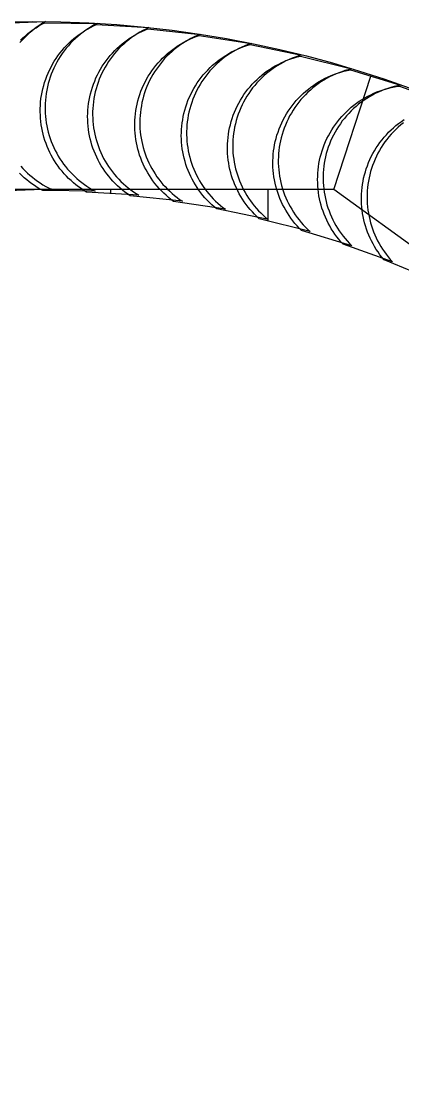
# Model space of a CAD drawing. Header units: metres. Extents: x -10.4 to 10.4, y -10.4 to 10.4.
# Drawn here: x -0.1 to 3.52, y 0.19 to 10.44 of the extents above; entities that cross this region are included whole.
import ezdxf

# ---------------------------------------------------------------- set-up
doc = ezdxf.new("R2010")
doc.units = ezdxf.units.M
for name, color, linetype in [('OBSERVED_CIRCULAR_SCAN', 3, 'Continuous'), ('SCAN_FOOTPRINTS', 5, 'Continuous'), ('TANK_BOUNDARY', 7, 'Continuous')]:
    doc.layers.add(name, color=color, linetype=linetype)

msp = doc.modelspace()

# ---------------------------------------------------------------- linework, layer by layer
at = {"layer": 'OBSERVED_CIRCULAR_SCAN'}
for p, q in [((2.872, 8.839), (3.223, 9.919)), ((2.872, 8.839), (-2.872, 8.839)), ((0.747, 8.799), (0.747, 8.839)), ((2.242, 8.839), (2.242, 8.539)), ((7.519, 5.463), (2.872, 8.839))]:
    msp.add_line(p, q, dxfattribs=at)
at = {"layer": 'SCAN_FOOTPRINTS'}
for points in [[(-0.376, 10.421), (0.124, 10.439), (0.124, 10.439), (0.097, 10.423), (0.07, 10.406), (0.044, 10.388), (0.018, 10.369), (-0.007, 10.349), (-0.031, 10.329), (-0.055, 10.307), (-0.077, 10.285), (-0.099, 10.262), (-0.12, 10.238)], [(-0.114, 10.261), (-0.091, 10.283), (-0.068, 10.304), (-0.043, 10.325), (-0.018, 10.344), (0.008, 10.363), (0.034, 10.38), (0.061, 10.397), (0.089, 10.413), (0.117, 10.427), (0.617, 10.421), (0.617, 10.421), (0.589, 10.407), (0.561, 10.391), (0.534, 10.374), (0.508, 10.357), (0.482, 10.338), (0.457, 10.319), (0.432, 10.298), (0.409, 10.277), (0.386, 10.255), (0.363, 10.232), (0.342, 10.209), (0.322, 10.184), (0.302, 10.159), (0.283, 10.134), (0.265, 10.107), (0.249, 10.081), (0.233, 10.053), (0.218, 10.025), (0.204, 9.996), (0.191, 9.967), (0.179, 9.938), (0.168, 9.908), (0.159, 9.878), (0.15, 9.847), (0.142, 9.816), (0.136, 9.785), (0.13, 9.754), (0.126, 9.722), (0.123, 9.691), (0.121, 9.659), (0.12, 9.627), (0.12, 9.596), (0.121, 9.566), (0.124, 9.535), (0.127, 9.504), (0.131, 9.474), (0.137, 9.444), (0.143, 9.413), (0.15, 9.384), (0.159, 9.354), (0.168, 9.325), (0.179, 9.296), (0.19, 9.267), (0.203, 9.239), (0.216, 9.211), (0.231, 9.184), (0.246, 9.157), (0.262, 9.131), (0.279, 9.105), (0.297, 9.08), (0.316, 9.056), (0.335, 9.032), (0.356, 9.009), (0.377, 8.987), (0.399, 8.965), (0.421, 8.944), (0.445, 8.924), (0.469, 8.905), (0.494, 8.886), (0.519, 8.869), (0.545, 8.852), (0.571, 8.836), (0.598, 8.821), (0.098, 8.827), (0.098, 8.827), (0.071, 8.842), (0.045, 8.858), (0.019, 8.875), (-0.006, 8.892), (-0.031, 8.911), (-0.055, 8.93), (-0.078, 8.95), (-0.101, 8.971), (-0.123, 8.993)], [(3.533, 9.474), (3.508, 9.454), (3.484, 9.433), (3.461, 9.411), (3.439, 9.389), (3.417, 9.365), (3.396, 9.341), (3.376, 9.316), (3.357, 9.291), (3.339, 9.265), (3.322, 9.238), (3.306, 9.211), (3.29, 9.183), (3.276, 9.155), (3.263, 9.126), (3.251, 9.096), (3.239, 9.067), (3.229, 9.037), (3.221, 9.008), (3.213, 8.978), (3.206, 8.948), (3.2, 8.918), (3.195, 8.887), (3.192, 8.857), (3.189, 8.826), (3.188, 8.795), (3.187, 8.765), (3.188, 8.734), (3.189, 8.703), (3.192, 8.672), (3.195, 8.642), (3.2, 8.611), (3.206, 8.581), (3.213, 8.551), (3.22, 8.521), (3.229, 8.492), (3.239, 8.463), (3.25, 8.434), (3.262, 8.405), (3.274, 8.377), (3.288, 8.35), (3.303, 8.323), (3.318, 8.296), (3.335, 8.27), (3.352, 8.245), (3.37, 8.22), (3.389, 8.196), (3.409, 8.172), (3.43, 8.149), (2.959, 8.317), (2.959, 8.317), (2.938, 8.34), (2.919, 8.364), (2.899, 8.388), (2.881, 8.413), (2.864, 8.438), (2.847, 8.464), (2.832, 8.491), (2.817, 8.518), (2.804, 8.545), (2.791, 8.573), (2.779, 8.602), (2.768, 8.631), (2.758, 8.66), (2.75, 8.689), (2.742, 8.719), (2.735, 8.749), (2.729, 8.779), (2.724, 8.81), (2.721, 8.84), (2.718, 8.871), (2.717, 8.902), (2.716, 8.933), (2.717, 8.963), (2.718, 8.994), (2.721, 9.025), (2.725, 9.055), (2.729, 9.086), (2.735, 9.116), (2.742, 9.146), (2.75, 9.176), (2.759, 9.205), (2.768, 9.235), (2.78, 9.264), (2.792, 9.294), (2.805, 9.323), (2.819, 9.351), (2.835, 9.379), (2.851, 9.406), (2.868, 9.433), (2.886, 9.459), (2.905, 9.484), (2.925, 9.509), (2.946, 9.533), (2.968, 9.556), (2.99, 9.579), (3.013, 9.601), (3.037, 9.622), (3.062, 9.642), (3.087, 9.661), (3.113, 9.679), (3.14, 9.696), (3.167, 9.712), (3.195, 9.728), (3.224, 9.742), (3.252, 9.756), (3.282, 9.768), (3.311, 9.779), (3.342, 9.789), (3.372, 9.799), (3.403, 9.807), (3.434, 9.814), (3.465, 9.82), (3.496, 9.824), (3.967, 9.656)], [(3.811, 7.978), (3.349, 8.168), (3.349, 8.168), (3.329, 8.192), (3.31, 8.216), (3.292, 8.242), (3.275, 8.267), (3.259, 8.293), (3.244, 8.32), (3.23, 8.347), (3.216, 8.375), (3.204, 8.403), (3.193, 8.432), (3.182, 8.461), (3.173, 8.49), (3.164, 8.52), (3.157, 8.55), (3.15, 8.58), (3.145, 8.61), (3.141, 8.641), (3.137, 8.671), (3.135, 8.702), (3.134, 8.733), (3.134, 8.764), (3.135, 8.794), (3.137, 8.825), (3.14, 8.856), (3.144, 8.886), (3.149, 8.917), (3.155, 8.947), (3.162, 8.977), (3.171, 9.006), (3.18, 9.036), (3.19, 9.065), (3.201, 9.094), (3.214, 9.123), (3.228, 9.151), (3.242, 9.18), (3.258, 9.207), (3.274, 9.234), (3.292, 9.261), (3.31, 9.287), (3.33, 9.312), (3.35, 9.337), (3.371, 9.36), (3.393, 9.383), (3.416, 9.406), (3.439, 9.427), (3.463, 9.448), (3.488, 9.467), (3.514, 9.486), (3.54, 9.504)], [(-0.112, 9.061), (-0.092, 9.038), (-0.07, 9.016), (-0.048, 8.994), (-0.025, 8.974), (-0.001, 8.954), (0.023, 8.935), (0.048, 8.917), (0.073, 8.9), (0.099, 8.883), (0.126, 8.868), (0.153, 8.853), (0.181, 8.84), (-0.319, 8.822)]]:
    msp.add_lwpolyline(points, dxfattribs=at)
for points in [[(0.515, 8.813), (0.489, 8.829), (0.463, 8.846), (0.438, 8.864), (0.414, 8.883), (0.39, 8.902), (0.367, 8.923), (0.344, 8.944), (0.323, 8.966), (0.302, 8.988), (0.282, 9.012), (0.262, 9.036), (0.244, 9.06), (0.226, 9.086), (0.21, 9.112), (0.194, 9.138), (0.179, 9.165), (0.165, 9.192), (0.152, 9.22), (0.14, 9.249), (0.129, 9.277), (0.119, 9.306), (0.109, 9.336), (0.101, 9.365), (0.094, 9.395), (0.088, 9.426), (0.083, 9.456), (0.079, 9.487), (0.076, 9.517), (0.075, 9.548), (0.074, 9.579), (0.074, 9.61), (0.075, 9.64), (0.078, 9.672), (0.081, 9.704), (0.086, 9.735), (0.092, 9.766), (0.099, 9.797), (0.107, 9.828), (0.116, 9.859), (0.126, 9.889), (0.137, 9.918), (0.149, 9.948), (0.162, 9.977), (0.177, 10.005), (0.192, 10.033), (0.208, 10.06), (0.225, 10.087), (0.243, 10.113), (0.262, 10.139), (0.282, 10.163), (0.303, 10.187), (0.325, 10.211), (0.347, 10.233), (0.37, 10.255), (0.394, 10.276), (0.419, 10.296), (0.444, 10.315), (0.47, 10.333), (0.497, 10.351), (0.524, 10.367), (0.552, 10.382), (0.58, 10.397), (0.609, 10.41), (1.108, 10.381), (1.108, 10.381), (1.08, 10.367), (1.051, 10.353), (1.023, 10.337), (0.996, 10.321), (0.97, 10.304), (0.943, 10.286), (0.918, 10.266), (0.893, 10.246), (0.869, 10.225), (0.846, 10.204), (0.824, 10.181), (0.802, 10.158), (0.781, 10.134), (0.762, 10.109), (0.742, 10.084), (0.724, 10.058), (0.707, 10.031), (0.691, 10.003), (0.676, 9.976), (0.661, 9.947), (0.648, 9.918), (0.636, 9.889), (0.625, 9.859), (0.615, 9.829), (0.606, 9.799), (0.598, 9.768), (0.591, 9.737), (0.585, 9.706), (0.58, 9.674), (0.577, 9.642), (0.574, 9.611), (0.573, 9.58), (0.573, 9.549), (0.574, 9.518), (0.576, 9.488), (0.578, 9.457), (0.582, 9.427), (0.587, 9.396), (0.593, 9.366), (0.601, 9.336), (0.609, 9.306), (0.618, 9.277), (0.628, 9.248), (0.639, 9.219), (0.651, 9.191), (0.664, 9.163), (0.678, 9.135), (0.693, 9.108), (0.709, 9.082), (0.725, 9.056), (0.743, 9.031), (0.762, 9.006), (0.781, 8.982), (0.801, 8.959), (0.822, 8.936), (0.843, 8.914), (0.866, 8.893), (0.889, 8.873), (0.913, 8.853), (0.937, 8.834), (0.962, 8.817), (0.988, 8.8), (1.014, 8.783), (0.515, 8.813)], [(0.93, 8.779), (0.905, 8.796), (0.88, 8.814), (0.856, 8.833), (0.833, 8.853), (0.81, 8.874), (0.788, 8.895), (0.766, 8.918), (0.746, 8.941), (0.726, 8.964), (0.707, 8.988), (0.689, 9.013), (0.672, 9.039), (0.655, 9.065), (0.64, 9.091), (0.625, 9.119), (0.612, 9.146), (0.599, 9.174), (0.587, 9.203), (0.576, 9.232), (0.567, 9.261), (0.558, 9.29), (0.55, 9.32), (0.544, 9.35), (0.538, 9.381), (0.533, 9.411), (0.53, 9.442), (0.527, 9.472), (0.526, 9.503), (0.525, 9.534), (0.526, 9.565), (0.528, 9.595), (0.53, 9.626), (0.534, 9.658), (0.539, 9.689), (0.546, 9.72), (0.553, 9.751), (0.561, 9.782), (0.571, 9.812), (0.581, 9.842), (0.593, 9.872), (0.605, 9.901), (0.619, 9.93), (0.633, 9.958), (0.649, 9.986), (0.665, 10.013), (0.683, 10.039), (0.701, 10.065), (0.721, 10.09), (0.741, 10.115), (0.762, 10.139), (0.784, 10.162), (0.807, 10.184), (0.83, 10.205), (0.854, 10.226), (0.879, 10.246), (0.905, 10.265), (0.931, 10.283), (0.958, 10.3), (0.985, 10.316), (1.013, 10.331), (1.042, 10.345), (1.071, 10.358), (1.1, 10.37), (1.597, 10.317), (1.597, 10.317), (1.568, 10.305), (1.539, 10.292), (1.51, 10.278), (1.482, 10.263), (1.455, 10.247), (1.428, 10.23), (1.402, 10.212), (1.376, 10.193), (1.351, 10.173), (1.327, 10.152), (1.304, 10.131), (1.281, 10.109), (1.259, 10.086), (1.238, 10.062), (1.218, 10.037), (1.199, 10.012), (1.18, 9.986), (1.163, 9.96), (1.146, 9.933), (1.13, 9.905), (1.116, 9.877), (1.102, 9.848), (1.09, 9.819), (1.078, 9.789), (1.068, 9.759), (1.058, 9.729), (1.05, 9.698), (1.043, 9.667), (1.037, 9.636), (1.032, 9.604), (1.028, 9.573), (1.025, 9.542), (1.023, 9.512), (1.023, 9.481), (1.023, 9.45), (1.024, 9.419), (1.027, 9.388), (1.03, 9.358), (1.035, 9.327), (1.041, 9.297), (1.047, 9.267), (1.055, 9.237), (1.064, 9.208), (1.074, 9.179), (1.084, 9.15), (1.096, 9.121), (1.109, 9.093), (1.122, 9.066), (1.137, 9.038), (1.152, 9.012), (1.169, 8.986), (1.186, 8.96), (1.204, 8.935), (1.223, 8.911), (1.243, 8.887), (1.263, 8.865), (1.285, 8.842), (1.307, 8.821), (1.33, 8.8), (1.353, 8.78), (1.377, 8.761), (1.402, 8.743), (1.428, 8.726), (0.93, 8.779)], [(1.344, 8.725), (1.319, 8.744), (1.295, 8.763), (1.272, 8.783), (1.25, 8.804), (1.228, 8.826), (1.207, 8.848), (1.187, 8.871), (1.167, 8.895), (1.148, 8.92), (1.131, 8.945), (1.114, 8.971), (1.098, 8.997), (1.083, 9.024), (1.068, 9.051), (1.055, 9.079), (1.043, 9.107), (1.031, 9.136), (1.021, 9.165), (1.012, 9.194), (1.003, 9.224), (0.996, 9.254), (0.99, 9.284), (0.985, 9.314), (0.98, 9.345), (0.977, 9.375), (0.975, 9.406), (0.974, 9.437), (0.974, 9.468), (0.975, 9.498), (0.977, 9.529), (0.98, 9.56), (0.984, 9.59), (0.99, 9.622), (0.996, 9.653), (1.004, 9.683), (1.013, 9.714), (1.022, 9.744), (1.033, 9.774), (1.045, 9.804), (1.058, 9.833), (1.072, 9.861), (1.087, 9.889), (1.103, 9.917), (1.12, 9.944), (1.138, 9.97), (1.156, 9.996), (1.176, 10.021), (1.196, 10.045), (1.218, 10.069), (1.24, 10.091), (1.263, 10.113), (1.287, 10.135), (1.311, 10.155), (1.336, 10.174), (1.362, 10.193), (1.388, 10.21), (1.416, 10.227), (1.443, 10.243), (1.471, 10.258), (1.5, 10.271), (1.529, 10.284), (1.559, 10.296), (1.589, 10.306), (2.083, 10.23), (2.083, 10.23), (2.053, 10.219), (2.023, 10.207), (1.994, 10.195), (1.965, 10.181), (1.937, 10.166), (1.91, 10.151), (1.883, 10.134), (1.856, 10.116), (1.83, 10.098), (1.805, 10.078), (1.781, 10.058), (1.757, 10.037), (1.734, 10.015), (1.712, 9.992), (1.691, 9.969), (1.67, 9.944), (1.65, 9.919), (1.632, 9.894), (1.614, 9.867), (1.597, 9.84), (1.581, 9.813), (1.566, 9.785), (1.552, 9.756), (1.539, 9.727), (1.527, 9.698), (1.517, 9.668), (1.507, 9.638), (1.498, 9.607), (1.49, 9.576), (1.484, 9.545), (1.479, 9.514), (1.474, 9.483), (1.471, 9.453), (1.469, 9.422), (1.468, 9.391), (1.468, 9.36), (1.469, 9.33), (1.471, 9.299), (1.474, 9.268), (1.479, 9.238), (1.484, 9.207), (1.49, 9.177), (1.498, 9.147), (1.506, 9.118), (1.515, 9.088), (1.526, 9.059), (1.537, 9.031), (1.549, 9.002), (1.562, 8.975), (1.577, 8.947), (1.592, 8.92), (1.608, 8.894), (1.625, 8.868), (1.643, 8.843), (1.661, 8.819), (1.681, 8.795), (1.701, 8.772), (1.722, 8.749), (1.744, 8.728), (1.766, 8.707), (1.79, 8.686), (1.814, 8.667), (1.838, 8.649), (1.344, 8.725)], [(1.755, 8.652), (1.731, 8.672), (1.708, 8.692), (1.686, 8.713), (1.664, 8.735), (1.643, 8.758), (1.623, 8.781), (1.604, 8.806), (1.586, 8.83), (1.568, 8.856), (1.552, 8.882), (1.536, 8.908), (1.521, 8.935), (1.507, 8.963), (1.495, 8.991), (1.483, 9.019), (1.472, 9.048), (1.462, 9.077), (1.453, 9.106), (1.445, 9.136), (1.438, 9.166), (1.432, 9.196), (1.427, 9.227), (1.423, 9.257), (1.421, 9.288), (1.419, 9.319), (1.418, 9.349), (1.419, 9.38), (1.42, 9.411), (1.422, 9.442), (1.426, 9.472), (1.431, 9.503), (1.436, 9.533), (1.443, 9.564), (1.451, 9.595), (1.46, 9.625), (1.47, 9.655), (1.481, 9.685), (1.494, 9.714), (1.507, 9.743), (1.521, 9.772), (1.536, 9.8), (1.553, 9.827), (1.57, 9.854), (1.588, 9.88), (1.607, 9.905), (1.627, 9.93), (1.648, 9.954), (1.669, 9.977), (1.692, 10), (1.715, 10.022), (1.739, 10.042), (1.764, 10.063), (1.789, 10.082), (1.815, 10.1), (1.842, 10.117), (1.869, 10.134), (1.897, 10.149), (1.925, 10.163), (1.954, 10.177), (1.983, 10.189), (2.013, 10.2), (2.043, 10.211), (2.074, 10.22), (2.564, 10.12), (2.564, 10.12), (2.533, 10.111), (2.503, 10.101), (2.473, 10.089), (2.444, 10.077), (2.415, 10.064), (2.387, 10.049), (2.359, 10.034), (2.332, 10.017), (2.305, 10), (2.279, 9.982), (2.254, 9.963), (2.229, 9.943), (2.205, 9.922), (2.182, 9.9), (2.159, 9.878), (2.138, 9.854), (2.117, 9.83), (2.097, 9.806), (2.078, 9.78), (2.06, 9.754), (2.043, 9.727), (2.026, 9.7), (2.011, 9.672), (1.997, 9.644), (1.984, 9.615), (1.971, 9.585), (1.96, 9.556), (1.95, 9.526), (1.941, 9.495), (1.933, 9.464), (1.926, 9.433), (1.921, 9.403), (1.916, 9.373), (1.912, 9.342), (1.91, 9.311), (1.908, 9.281), (1.908, 9.25), (1.909, 9.219), (1.91, 9.188), (1.913, 9.158), (1.917, 9.127), (1.922, 9.097), (1.928, 9.066), (1.935, 9.036), (1.943, 9.007), (1.952, 8.977), (1.962, 8.948), (1.973, 8.919), (1.985, 8.891), (1.997, 8.863), (2.011, 8.835), (2.026, 8.808), (2.042, 8.782), (2.058, 8.756), (2.076, 8.731), (2.094, 8.706), (2.113, 8.682), (2.133, 8.658), (2.154, 8.636), (2.176, 8.614), (2.198, 8.592), (2.221, 8.572), (2.244, 8.552), (1.755, 8.652)], [(2.161, 8.559), (2.138, 8.58), (2.116, 8.602), (2.095, 8.624), (2.075, 8.647), (2.055, 8.671), (2.036, 8.695), (2.018, 8.72), (2.001, 8.746), (1.985, 8.772), (1.969, 8.798), (1.955, 8.826), (1.942, 8.853), (1.929, 8.881), (1.917, 8.91), (1.907, 8.939), (1.897, 8.968), (1.889, 8.998), (1.881, 9.028), (1.875, 9.058), (1.869, 9.088), (1.865, 9.118), (1.861, 9.149), (1.859, 9.18), (1.858, 9.21), (1.857, 9.241), (1.858, 9.272), (1.86, 9.303), (1.863, 9.333), (1.867, 9.364), (1.872, 9.394), (1.878, 9.425), (1.885, 9.455), (1.893, 9.485), (1.903, 9.516), (1.913, 9.546), (1.925, 9.575), (1.937, 9.604), (1.951, 9.633), (1.965, 9.661), (1.981, 9.689), (1.998, 9.716), (2.015, 9.743), (2.034, 9.769), (2.053, 9.794), (2.073, 9.818), (2.094, 9.842), (2.116, 9.865), (2.139, 9.887), (2.162, 9.909), (2.186, 9.929), (2.211, 9.949), (2.237, 9.968), (2.263, 9.986), (2.29, 10.003), (2.318, 10.019), (2.346, 10.034), (2.374, 10.048), (2.403, 10.061), (2.433, 10.073), (2.462, 10.084), (2.493, 10.094), (2.523, 10.103), (2.554, 10.11), (3.039, 9.988), (3.039, 9.988), (3.008, 9.98), (2.977, 9.971), (2.947, 9.961), (2.917, 9.95), (2.888, 9.938), (2.859, 9.925), (2.83, 9.911), (2.802, 9.896), (2.775, 9.88), (2.748, 9.863), (2.722, 9.845), (2.696, 9.826), (2.671, 9.807), (2.647, 9.786), (2.623, 9.765), (2.601, 9.742), (2.579, 9.719), (2.558, 9.696), (2.538, 9.671), (2.518, 9.646), (2.5, 9.62), (2.482, 9.593), (2.466, 9.566), (2.45, 9.539), (2.435, 9.51), (2.422, 9.482), (2.409, 9.452), (2.398, 9.423), (2.387, 9.393), (2.378, 9.362), (2.369, 9.332), (2.362, 9.302), (2.356, 9.272), (2.351, 9.241), (2.347, 9.211), (2.345, 9.18), (2.343, 9.149), (2.342, 9.119), (2.342, 9.088), (2.344, 9.057), (2.346, 9.026), (2.349, 8.996), (2.354, 8.965), (2.359, 8.935), (2.366, 8.905), (2.373, 8.875), (2.382, 8.845), (2.392, 8.816), (2.402, 8.787), (2.414, 8.759), (2.426, 8.731), (2.44, 8.703), (2.454, 8.676), (2.47, 8.649), (2.486, 8.623), (2.503, 8.597), (2.521, 8.572), (2.54, 8.548), (2.559, 8.524), (2.58, 8.501), (2.601, 8.479), (2.623, 8.457), (2.646, 8.437), (2.161, 8.559)], [(2.563, 8.448), (2.541, 8.47), (2.52, 8.492), (2.5, 8.515), (2.481, 8.539), (2.462, 8.564), (2.445, 8.589), (2.428, 8.615), (2.412, 8.641), (2.397, 8.668), (2.383, 8.696), (2.37, 8.723), (2.357, 8.752), (2.346, 8.78), (2.336, 8.809), (2.327, 8.839), (2.319, 8.869), (2.312, 8.898), (2.305, 8.929), (2.3, 8.959), (2.296, 8.99), (2.293, 9.02), (2.291, 9.051), (2.29, 9.082), (2.29, 9.112), (2.292, 9.143), (2.294, 9.174), (2.297, 9.205), (2.301, 9.235), (2.307, 9.265), (2.313, 9.296), (2.321, 9.325), (2.329, 9.355), (2.339, 9.385), (2.35, 9.415), (2.362, 9.445), (2.375, 9.474), (2.389, 9.502), (2.404, 9.53), (2.419, 9.558), (2.436, 9.585), (2.454, 9.611), (2.473, 9.637), (2.493, 9.662), (2.513, 9.686), (2.534, 9.709), (2.557, 9.732), (2.58, 9.754), (2.603, 9.775), (2.628, 9.796), (2.653, 9.815), (2.679, 9.834), (2.705, 9.851), (2.732, 9.868), (2.76, 9.884), (2.788, 9.898), (2.817, 9.912), (2.846, 9.925), (2.876, 9.936), (2.905, 9.947), (2.936, 9.956), (2.966, 9.965), (2.997, 9.972), (3.029, 9.978), (3.507, 9.833), (3.507, 9.833), (3.476, 9.827), (3.445, 9.819), (3.414, 9.811), (3.384, 9.801), (3.354, 9.791), (3.324, 9.779), (3.295, 9.766), (3.266, 9.753), (3.238, 9.738), (3.211, 9.722), (3.184, 9.706), (3.157, 9.688), (3.131, 9.67), (3.106, 9.65), (3.082, 9.63), (3.058, 9.609), (3.035, 9.587), (3.013, 9.564), (2.991, 9.54), (2.971, 9.516), (2.951, 9.491), (2.933, 9.465), (2.915, 9.439), (2.898, 9.412), (2.882, 9.385), (2.867, 9.357), (2.853, 9.328), (2.84, 9.299), (2.828, 9.27), (2.817, 9.24), (2.808, 9.209), (2.799, 9.18), (2.792, 9.15), (2.785, 9.12), (2.78, 9.09), (2.776, 9.059), (2.772, 9.028), (2.77, 8.998), (2.769, 8.967), (2.769, 8.936), (2.77, 8.905), (2.772, 8.875), (2.775, 8.844), (2.779, 8.814), (2.784, 8.783), (2.79, 8.753), (2.797, 8.723), (2.805, 8.693), (2.814, 8.664), (2.825, 8.635), (2.836, 8.606), (2.848, 8.578), (2.861, 8.55), (2.875, 8.523), (2.89, 8.496), (2.906, 8.469), (2.923, 8.444), (2.941, 8.418), (2.959, 8.394), (2.978, 8.37), (2.999, 8.347), (3.02, 8.324), (3.041, 8.302), (2.563, 8.448)]]:
    msp.add_lwpolyline(points, close=True, dxfattribs=at)
at = {"layer": 'TANK_BOUNDARY'}
msp.add_circle((0, 0), 10.44, dxfattribs=at)

doc.saveas('drawing.dxf')
